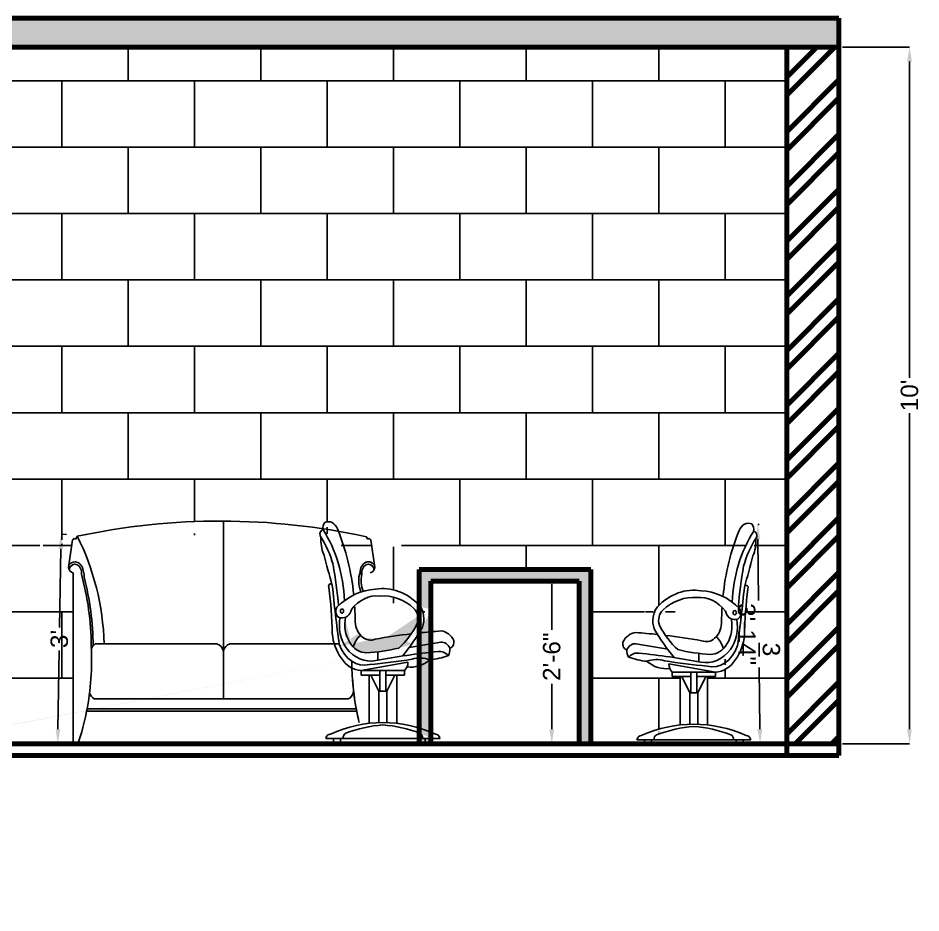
# Model space of a CAD drawing. Header units: inches. Extents: x 2702 to 16065, y 1501 to 3657.
# Drawn here: x 10416.6 to 10572.2, y 3502.9 to 3657 of the extents above; entities that cross this region are included whole.
import ezdxf

# ---------------------------------------------------------------- set-up
doc = ezdxf.new("R2010")
doc.units = ezdxf.units.IN
doc.styles.get("Standard").update_dxf_attribs({"font": 'arial.ttf'})
doc.dimstyles.new('ISO-25', dxfattribs={"dimtxt": 3, "dimasz": 2.5, "dimexe": 0, "dimexo": 0.625, "dimtad": 0, "dimlunit": 4, "dimtxsty": 'Standard', "dimcen": 2.5, "dimadec": 0, "dimazin": 0, "dimtfac": 1, "dimtmove": 0, "dimatfit": 3, "dimfxl": 1, "dimarcsym": 0})

# ---------------------------------------------------------------- blocks, each defined once
blk = doc.blocks.new('A$C73531C16')
at = {"linetype": 'Continuous'}
for p, q in [((797.3, 894), (797.3, 180.7)), ((797.3, 883), (797.3, 180.7)), ((1533.5, 830.9), (1538.9, 821.6)), ((1576, 707.8), (1556.2, 818.7)), ((23.8, 686), (23.8, 0)), ((23.8, 686), (23.8, 0)), ((137.5, 400.7), (765.2, 400.7)), ((137.5, 400.7), (765.2, 400.7)), ((829.2, 400.7), (1393.2, 400.7)), ((829.2, 400.7), (1393.2, 400.7)), ((132, 180.7), (1440.1, 180.7)), ((132, 180.7), (1440.1, 180.7)), ((95.5, 140.7), (1481, 140.7)), ((95.5, 140.7), (1481, 140.7))]:
    blk.add_line(p, q, dxfattribs=at)
for points in [[(93, 130.7, -0.041571), (48.7, 0.9), (23.8, 0), (23.8, 686, -0.31816), (0.5, 707.8), (20.2, 818.7, -0.380509), (37.5, 821.6), (44.2, 832.9, -0.083426), (1533.5, 830.9), (1538.9, 821.6, -0.380509), (1556.2, 818.7), (1576, 707.8, -0.31816), (1552.7, 686)], [(93, 130.7, 0.028246), (93, 130.7, 0.079374), (116.4, 393.5)], [(1496.2, 85.5, -0.014196), (1483.4, 130.7)]]:
    blk.add_lwpolyline(points, format="xyb", dxfattribs=at)
for points in [[(1483.4, 130.7), (93, 130.7)], [(1483.4, 130.7), (1483.4, 130.7)], [(23.8, 0), (48.7, 0.9)]]:
    blk.add_lwpolyline(points, close=True, dxfattribs=at)
for centre, radius, start, end in [((-655.1, 369.6), 838.8, 2.1238, 33.5227), ((-655.1, 369.6), 838.8, 2.1238, 33.5227), ((33, 687), 43.5, 3.6802, 134.9211), ((33, 687), 43.5, 3.6802, 134.9211), ((1543.6, 687.9), 42.7, 44.3428, 191.1348), ((1543.4, 687), 43.5, 45.0789, 115.5378), ((33, 687), 33.5, 348.6311, 154.76), ((33, 687), 33.5, 348.6311, 153.1276), ((41.2, 673.9), 38.7, 351.8559, 24.2472), ((41.2, 673.9), 38.7, 351.8559, 24.2472), ((1543.4, 687), 33.5, 26.8724, 191.3689), ((1543.4, 687), 33.5, 26.8724, 191.3689), ((-739.7, 390.8), 856.1, 0.182, 19.7755), ((-739.7, 390.8), 856.1, 0.182, 19.7755), ((-719.3, 390.7), 845.7, 0.1617, 19.1703), ((-719.3, 390.7), 845.7, 0.1617, 19.1703), ((156.6, 360.6), 44.4, 115.3918, 154.207), ((156.6, 360.6), 44.4, 115.3918, 154.207), ((756.8, 359.5), 42, 16.0419, 78.5035), ((756.8, 359.5), 42, 16.0419, 78.5035), ((837.6, 359.5), 42, 101.4965, 163.9581), ((837.6, 359.5), 42, 101.4965, 163.9581), ((2294.2, 335.2), 836.1, 180.4521, 194.1528), ((2294.2, 335.2), 836.1, 184.8173, 194.1528), ((149.3, 221.6), 44.4, 202.0254, 247.0946), ((149.3, 221.6), 44.4, 202.0254, 247.0946), ((1425.5, 222.6), 44.4, 289.1171, 341.8054), ((1425.5, 222.6), 44.4, 289.1171, 341.8054), ((2285.2, 332.1), 826.6, 194.0986, 196.4625)]:
    blk.add_arc(centre, radius, start, end, dxfattribs=at)
blk = doc.blocks.new('A$C01003397')
at = {"linetype": 'ByBlock'}
for p, q in [((386.2, 344.2), (386.2, 312.4)), ((233.7, 304.7), (470.5, 273)), ((250.5, 256), (250.5, 273)), ((250.5, 273), (470.5, 273)), ((250.5, 256), (345.5, 256)), ((290.5, 72.1), (290.5, 256)), ((340.5, 194.4), (299.8, 256)), ((345.5, 194.4), (345.5, 273)), ((375.5, 194.4), (375.5, 273)), ((375.5, 256), (470.5, 256)), ((380.5, 194.4), (421.2, 256)), ((430.5, 72.1), (430.5, 256)), ((470.5, 256), (470.5, 273)), ((340.5, 194.4), (380.5, 194.4)), ((340.5, 74.8), (340.5, 194.4)), ((380.5, 74.8), (380.5, 194.4)), ((70.4, 15), (650.5, 15)), ((110.3, 15), (110.3, 0)), ((110.3, 0), (145.3, 0)), ((145.3, 0), (145.3, 15)), ((575.9, 0), (575.9, 15)), ((610.9, 0), (575.9, 0)), ((610.9, 15), (610.9, 0))]:
    blk.add_line(p, q, dxfattribs=at)
blk.add_circle((568.7, 499.3), 8.06, dxfattribs=at)
for centre, radius, start, end in [((638.4, 784.8), 54.5, 71.6699, 150.6136), ((639.4, 815.8), 26.3, 344.552, 52.0396), ((1240.5, 459.9), 738.7, 151.5736, 172.1482), ((1001.1, 516.4), 445.6, 139.0038, 177.1199), ((663.6, 792), 16.8, 319.1823, 86.0986), ((923.4, 563.1), 329.5, 138.5836, 159.9952), ((551.7, 774.8), 124.8, 331.4164, 2.863), ((-2445, 1792.5), 3287.8, 338.6709, 340.8713), ((1947.1, 360.3), 1370.1, 166.6885, 173.3243), ((359.6, 287.6), 297.1, 82.5533, 128.1353), ((-4151.7, 1230), 4811.2, 349.7522, 352.4357), ((626.7, 593.4), 9.68, 337.541, 160.2172), ((1786.5, 383.8), 1169.1, 169.8584, 178.4919), ((358.9, 280.1), 277, 86.2296, 124.3041), ((392.2, 371.7), 185.4, 46.0191, 94.6619), ((390.1, 244), 338.3, 52.8609, 88.6447), ((222.2, 469), 69.8, 131.3721, 206.7387), ((1240.5, 459.9), 738.7, 175.3749, 180.1573), ((227.8, 470.3), 46, 122.876, 203.6936), ((565.5, 520.2), 47, 198.7214, 278.471), ((575.8, 497.9), 24.4, 262.0772, 40.462), ((470.1, 645.1), 343.9, 214.2004, 236.4392), ((423.5, 467.8), 79, 253.1729, 352.7803), ((445.6, 449), 108.5, 269.0753, 14.1854), ((454.8, 446.3), 127.1, 316.9431, 12.4519), ((69.3, 339.7), 84, 93.1774, 145.6638), ((-164.7, -3861.4), 4291.1, 85.4319, 86.9357), ((806.6, 933.4), 814.9, 217.4807, 227.9564), ((-164.7, -3861.4), 4291.1, 82.4295, 84.9009), ((462.7, 431.7), 156.1, 315.0019, 353.6926), ((24.3, 382.2), 24.7, 168.686, 259.6872), ((61.3, 331.7), 49.1, 83.8759, 147.8149), ((-20160.9, -163225.7), 164851.9, 82.895611, 82.951996), ((422.9, 328.6), 93.9, 20.9341, 56.8866), ((57.1, 354.6), 37.5, 175.1241, 221.7806), ((72.8, 278.6), 67.1, 83.0828, 130.4761), ((-284.5, -4486), 4845.1, 81.9233, 85.6748), ((487.6, 1489), 1149.3, 259.5902, 267.8152), ((422.2, 490.4), 181.3, 261.7444, 313.7897), ((456, 433), 139.8, 258.7154, 335.0303), ((161.2, 830.3), 517.7, 255.2253, 265.6603), ((171, 136.2), 184.5, 77.1298, 105.3916), ((221.2, 474.9), 189, 238.3478, 275.0784), ((641.4, 3769), 3479.5, 262.9134, 266.4954), ((468.6, 410), 136.9, 270.7604, 319.6807), ((270.5, 303.9), 36.8, 178.8018, 237.0453), ((360.5, -764.5), 839.5, 71.4593, 108.5407), ((408.1, -794.5), 862, 93.1679, 105.9368), ((312.8, -794.5), 862, 74.0632, 86.8321), ((94.3, 5.9), 25.5, 91.7357, 159.1171), ((177.9, 15.7), 19.7, 109.1535, 181.9812), ((543, 15.7), 19.7, 358.0188, 70.8465), ((626.6, 5.9), 25.5, 20.8829, 88.2643)]:
    blk.add_arc(centre, radius, start, end, dxfattribs=at)
blk = doc.blocks.new('*D166')
at = {"color": 0, "lineweight": -2, "transparency": 16777216}
for p, q in [((10558.69, 3652), (10570.22, 3652)), ((10570.22, 3649.5), (10570.22, 3595.03)), ((10570.22, 3534.5), (10570.22, 3588.97)), ((10558.69, 3532), (10570.22, 3532))]:
    blk.add_line(p, q, dxfattribs=at)
at = {"color": 0, "transparency": 16777216}
for points in [[(10569.8, 3649.5), (10570.63, 3649.5), (10570.22, 3652)], [(10569.8, 3534.5), (10570.63, 3534.5), (10570.22, 3532)]]:
    blk.add_solid(points, dxfattribs=at)
at = {"layer": 'Defpoints', "color": 0, "transparency": 16777216}
for p in [(10558.06, 3652), (10558.06, 3532), (10570.22, 3532)]:
    blk.add_point(p, dxfattribs=at)
at = {"color": 0, "transparency": 16777216, "insert": (10570.22, 3592), "char_height": 3, "attachment_point": 5, "rotation": 90}
blk.add_mtext("10'", dxfattribs=at)
blk = doc.blocks.new('*D167')
at = {"color": 0, "lineweight": -2, "transparency": 16777216}
for p, q in [((10514.67, 3562), (10508.58, 3562)), ((10508.58, 3559.5), (10508.58, 3551.64)), ((10508.58, 3534.5), (10508.58, 3542.36)), ((10514.67, 3532), (10508.58, 3532))]:
    blk.add_line(p, q, dxfattribs=at)
at = {"color": 0, "transparency": 16777216}
for points in [[(10508.16, 3559.5), (10509, 3559.5), (10508.58, 3562)], [(10508.16, 3534.5), (10509, 3534.5), (10508.58, 3532)]]:
    blk.add_solid(points, dxfattribs=at)
at = {"layer": 'Defpoints', "color": 0, "transparency": 16777216}
for p in [(10515.29, 3562), (10508.58, 3532), (10515.29, 3532)]:
    blk.add_point(p, dxfattribs=at)
at = {"color": 0, "transparency": 16777216, "insert": (10508.58, 3547), "char_height": 3, "attachment_point": 5, "rotation": 90}
blk.add_mtext('2\'-6"', dxfattribs=at)
blk = doc.blocks.new('*D171')
at = {"color": 0, "lineweight": -2, "transparency": 16777216}
for p, q in [((10544.32, 3569.79), (10544.07, 3569.78)), ((10544.1, 3567.28), (10544.21, 3556.66)), ((10544.44, 3534.54), (10544.33, 3545.16)), ((10544.72, 3532.04), (10544.47, 3532.04))]:
    blk.add_line(p, q, dxfattribs=at)
at = {"color": 0, "transparency": 16777216}
for points in [[(10544.51, 3567.29), (10543.68, 3567.28), (10544.07, 3569.78)], [(10544.86, 3534.54), (10544.03, 3534.54), (10544.47, 3532.04)]]:
    blk.add_solid(points, dxfattribs=at)
at = {"layer": 'Defpoints', "color": 0, "transparency": 16777216}
for p in [(10543.69, 3569.78), (10544.09, 3532.04), (10544.47, 3532.04)]:
    blk.add_point(p, dxfattribs=at)
at = {"color": 0, "transparency": 16777216, "insert": (10544.27, 3550.91), "char_height": 3, "attachment_point": 5, "rotation": 270.6085}
blk.add_mtext('3\'-1{\\H1x;\\S3/4;}"', dxfattribs=at)
blk = doc.blocks.new('*D184')
at = {"color": 0, "lineweight": -2, "transparency": 16777216}
for p, q in [((10424.95, 3568.07), (10424.04, 3568.09)), ((10424, 3565.59), (10423.79, 3552.05)), ((10423.51, 3534.51), (10423.72, 3548.05)), ((10424.39, 3532), (10423.47, 3532.01))]:
    blk.add_line(p, q, dxfattribs=at)
at = {"color": 0, "transparency": 16777216}
for points in [[(10423.58, 3565.59), (10424.41, 3565.58), (10424.04, 3568.09)], [(10423.1, 3534.52), (10423.93, 3534.51), (10423.47, 3532.01)]]:
    blk.add_solid(points, dxfattribs=at)
at = {"layer": 'Defpoints', "color": 0, "transparency": 16777216}
for p in [(10425.58, 3568.06), (10423.47, 3532.01), (10425.01, 3531.99)]:
    blk.add_point(p, dxfattribs=at)
at = {"color": 0, "transparency": 16777216, "insert": (10423.75, 3550.05), "char_height": 3, "attachment_point": 5, "rotation": 89.1031}
blk.add_mtext("3'", dxfattribs=at)

msp = doc.modelspace()

# ---------------------------------------------------------------- hatches: boundary and pattern name
at = {"lineweight": 100}
h = msp.add_hatch(dxfattribs=at)
h.set_pattern_fill('AR-CONC', color=256, scale=0.02)
h.paths.add_polyline_path([(10558.062, 3656.998), (10190.562, 3656.998), (10190.562, 3651.998), (10558.062, 3651.998)])
h = msp.add_hatch()
h.set_pattern_fill('BRICK', color=256, scale=1.8)
edge = h.paths.add_edge_path()
edge.add_line((10549.062, 3651.998), (10369.062, 3651.998))
edge.add_line((10369.062, 3651.998), (10369.062, 3603.998))
edge.add_line((10369.062, 3603.998), (10387.062, 3603.998))
edge.add_line((10387.062, 3603.998), (10387.062, 3531.998))
edge.add_line((10387.062, 3531.998), (10426.128, 3531.998))
edge.add_line((10426.128, 3531.998), (10426.128, 3561.435))
edge.add_ellipse((10426.254, 3562.609), major_axis=(0, 1.186), ratio=0.7798165, start_angle=115.82657, end_angle=172.17796, ccw=False)
edge.add_line((10425.329, 3562.235), (10426.009, 3567.13))
edge.add_ellipse((10426.352, 3566.775), major_axis=(0, 0.566), ratio=0.7798165, start_angle=-32.18266, end_angle=51.14638, ccw=False)
edge.add_line((10426.587, 3567.254), (10426.813, 3567.74))
edge.add_ellipse((10451.532, 3377.521), major_axis=(0, 192.841), ratio=0.7798165, start_angle=-6.7285, end_angle=9.46124, ccw=False)
edge.add_ellipse((10470.037, 3569.195), major_axis=(0, 1.193), ratio=0.7488326, start_angle=37.96044, end_angle=97.71124, ccw=False)
edge.add_ellipse((10470.069, 3567.791), major_axis=(0, 2.47), ratio=0.7488326, start_angle=299.38642, end_angle=378.33007, ccw=False)
edge.add_ellipse((10449.656, 3553.082), major_axis=(0, 33.444), ratio=0.7488326, start_angle=297.6371, end_angle=298.42635, ccw=False)
edge.add_ellipse((10451.532, 3377.521), major_axis=(0, 192.841), ratio=0.7798165, start_angle=-9.61447, end_angle=-7.76201, ccw=False)
edge.add_line((10476.648, 3567.654), (10476.831, 3567.254))
edge.add_ellipse((10477.066, 3566.775), major_axis=(0, 0.566), ratio=0.7798165, start_angle=-51.14638, end_angle=32.18266, ccw=False)
edge.add_line((10477.41, 3567.13), (10478.07, 3562.371))
edge.add_ellipse((10477.165, 3562.609), major_axis=(0, 1.186), ratio=0.7798165, start_angle=187.82204, end_angle=258.41793, ccw=False)
edge.add_ellipse((10476.982, 3561.479), major_axis=(0, 1.439), ratio=0.7798165, start_angle=-63.12764, end_angle=101.36885)
edge.add_arc((10480.666, 3560.051), 4.918, 166.54042, 201.08253)
edge.add_ellipse((10478.488, 3543.308), major_axis=(0, 15.316), ratio=0.7488326, start_angle=361.35529, end_angle=372.13893, ccw=False)
edge.add_ellipse((10479.523, 3545.283), major_axis=(0, 13.451), ratio=0.7488326, start_angle=321.8647, end_angle=367.4467, ccw=False)
edge.add_line((10485.743, 3555.862), (10485.743, 3561.998))
edge.add_line((10485.743, 3561.998), (10515.292, 3561.998))
edge.add_line((10515.292, 3561.998), (10515.292, 3531.998))
edge.add_line((10515.292, 3531.998), (10524.569, 3531.998))
edge.add_line((10524.569, 3531.998), (10524.569, 3532.668))
edge.add_line((10524.569, 3532.668), (10523.217, 3532.668))
edge.add_ellipse((10524.026, 3532.255), major_axis=(0, 1.157), ratio=0.7488326, start_angle=1.73574, end_angle=69.11714, ccw=False)
edge.add_ellipse((10533.05, 3497.376), major_axis=(0, 38.008), ratio=0.7488326, start_angle=4.78316, end_angle=18.54065, ccw=False)
edge.add_line((10530.677, 3535.252), (10530.677, 3543.578))
edge.add_line((10530.677, 3543.578), (10529.321, 3543.578))
edge.add_line((10529.321, 3543.578), (10529.321, 3544.351))
edge.add_ellipse((10529.999, 3545.748), major_axis=(0, 1.665), ratio=0.7488326, start_angle=117.92356, end_angle=147.04531, ccw=False)
edge.add_ellipse((10528.33, 3553.492), major_axis=(0, 8.557), ratio=0.7488326, start_angle=148.34776, end_angle=185.07836, ccw=False)
edge.add_ellipse((10526.296, 3569.581), major_axis=(0, 23.44), ratio=0.7488326, start_angle=165.22527, end_angle=175.66035, ccw=False)
edge.add_ellipse((10522.767, 3548.045), major_axis=(0, 1.696), ratio=0.7488326, start_angle=85.12411, end_angle=131.78061, ccw=False)
edge.add_ellipse((10521.651, 3549.291), major_axis=(0, 1.12), ratio=0.7488326, start_angle=78.68605, end_angle=169.68723, ccw=False)
edge.add_ellipse((10523.18, 3547.366), major_axis=(0, 3.802), ratio=0.7488326, start_angle=3.17741, end_angle=55.66383, ccw=False)
edge.add_ellipse((10515.245, 3357.16), major_axis=(0, 194.28), ratio=0.7488326, start_angle=-4.56813, end_angle=-3.0643, ccw=False)
edge.add_ellipse((10548.176, 3574.25), major_axis=(0, 36.894), ratio=0.7488326, start_angle=127.48071, end_angle=134.66929, ccw=False)
edge.add_ellipse((10528.364, 3553.221), major_axis=(0, 3.159), ratio=0.7488326, start_angle=41.37208, end_angle=116.73868, ccw=False)
edge.add_ellipse((10533.02, 3545.012), major_axis=(0, 13.451), ratio=0.7488326, start_angle=-7.4467, end_angle=38.1353, ccw=False)
edge.add_ellipse((10534.055, 3543.037), major_axis=(0, 15.316), ratio=0.7488326, start_angle=-20.53587, end_angle=-1.35529, ccw=False)
edge.add_ellipse((10562.887, 3552.812), major_axis=(0, 33.444), ratio=0.7488326, start_angle=61.57365, end_angle=82.14822, ccw=False)
edge.add_ellipse((10542.474, 3567.52), major_axis=(0, 2.47), ratio=0.7488326, start_angle=-18.33007, end_angle=60.61358, ccw=False)
edge.add_ellipse((10542.506, 3568.924), major_axis=(0, 1.193), ratio=0.7488326, start_angle=254.55203, end_angle=322.03956, ccw=False)
edge.add_ellipse((10543.329, 3567.847), major_axis=(0, 0.761), ratio=0.7488326, start_angle=229.1823, end_angle=356.09857, ccw=False)
edge.add_ellipse((10539.535, 3567.067), major_axis=(0, 5.648), ratio=0.7488326, start_angle=241.41644, end_angle=272.86302, ccw=False)
edge.add_ellipse((10437.935, 3613.144), major_axis=(0, 148.857), ratio=0.7488326, start_angle=248.67999, end_angle=250.87131, ccw=False)
edge.add_ellipse((10542.078, 3558.853), major_axis=(0, 0.438), ratio=0.7488326, start_angle=247.541, end_angle=427.1337, ccw=False)
edge.add_ellipse((10581.398, 3549.366), major_axis=(0, 52.931), ratio=0.7488326, start_angle=79.85841, end_angle=88.49194)
edge.add_ellipse((10536.517, 3551.535), major_axis=(0, 7.065), ratio=0.7488326, start_angle=225.00187, end_angle=263.69264, ccw=False)
edge.add_ellipse((10536.718, 3550.551), major_axis=(0, 6.2), ratio=0.7488326, start_angle=180.7604, end_angle=229.68074, ccw=False)
edge.add_line((10536.78, 3544.351), (10536.78, 3543.578))
edge.add_line((10536.78, 3543.578), (10535.424, 3543.578))
edge.add_line((10535.424, 3543.578), (10535.424, 3535.252))
edge.add_ellipse((10533.05, 3497.376), major_axis=(0, 38.008), ratio=0.7488326, start_angle=-18.54065, end_angle=-4.78316, ccw=False)
edge.add_ellipse((10542.074, 3532.255), major_axis=(0, 1.157), ratio=0.7488326, start_angle=-69.11714, end_angle=-1.73574, ccw=False)
edge.add_line((10542.884, 3532.668), (10541.54, 3532.668))
edge.add_line((10541.54, 3532.668), (10541.54, 3531.998))
edge.add_line((10541.54, 3531.998), (10549.062, 3531.998))
edge.add_line((10549.062, 3531.998), (10549.062, 3651.998))
h = msp.add_hatch(dxfattribs=at)
h.set_pattern_fill('ANSI32', color=256, scale=0.7)
h.paths.add_polyline_path([(10558.062, 3651.998), (10549.062, 3651.998), (10549.062, 3531.998), (10558.062, 3531.998)])
at = {"true_color": 0x734026}
h = msp.add_hatch(color=17, dxfattribs=at)
h.dxf.hatch_style = 1
edge = h.paths.add_edge_path()
edge.add_line((10515.292, 3561.998), (10485.743, 3561.998))
edge.add_line((10485.743, 3561.998), (10485.743, 3555.862))
edge.add_ellipse((10484.179, 3553.492), major_axis=(0, 3.159), ratio=0.7488326, start_angle=243.26132, end_angle=318.60869, ccw=False)
edge.add_ellipse((10464.367, 3574.521), major_axis=(0, 36.894), ratio=0.7488326, start_angle=230.68787, end_angle=232.51929, ccw=False)
edge.add_line((10485.743, 3551.147), (10485.743, 3551.097))
edge.add_ellipse((10497.298, 3357.431), major_axis=(0, 194.28), ratio=0.7488326, start_angle=363.76558, end_angle=364.55533, ccw=False)
edge.add_line((10487.743, 3551.292), (10487.743, 3559.998))
edge.add_line((10487.743, 3559.998), (10513.292, 3559.998))
edge.add_line((10513.292, 3559.998), (10513.292, 3531.998))
edge.add_line((10513.292, 3531.998), (10515.292, 3531.998))
edge.add_line((10515.292, 3531.998), (10515.292, 3561.998))
edge = h.paths.add_edge_path()
edge.add_ellipse((10497.298, 3357.431), major_axis=(0, 194.28), ratio=0.7488326, start_angle=363.76558, end_angle=364.55533)
edge.add_line((10485.743, 3551.097), (10485.743, 3548.871))
edge.add_ellipse((11175.246, -3857.882), major_axis=(0, 7463.766), ratio=0.74883263, start_angle=367.0657053, end_angle=367.0863653, ccw=False)
edge.add_line((10487.743, 3549.202), (10487.743, 3551.292))
edge = h.paths.add_edge_path(flags=17)
edge.add_ellipse((11175.246, -3857.882), major_axis=(0, 7463.766), ratio=0.74883263, start_angle=367.0657053, end_angle=367.0863653)
edge.add_line((10485.743, 3548.871), (10485.743, 3547.522))
edge.add_ellipse((10501.361, 3329.151), major_axis=(0, 219.365), ratio=0.7488326, start_angle=364.7553, end_angle=365.45568, ccw=False)
edge.add_line((10487.743, 3547.761), (10487.743, 3549.202))
edge = h.paths.add_edge_path(flags=17)
edge.add_ellipse((10501.361, 3329.151), major_axis=(0, 219.365), ratio=0.7488326, start_angle=364.7553, end_angle=365.45568)
edge.add_line((10485.743, 3547.522), (10485.743, 3546.775))
edge.add_ellipse((10485.915, 3538.425), major_axis=(0, 8.353), ratio=0.7488326, start_angle=344.60841, end_angle=361.57363, ccw=False)
edge.add_ellipse((10486.247, 3569.852), major_axis=(0, 23.44), ratio=0.7488326, start_angle=184.33965, end_angle=184.88967)
edge.add_line((10487.743, 3546.497), (10487.743, 3547.761))
edge = h.paths.add_edge_path(flags=17)
edge.add_ellipse((10485.915, 3538.425), major_axis=(0, 8.353), ratio=0.7488326, start_angle=344.60841, end_angle=361.57363)
edge.add_line((10485.743, 3546.775), (10485.743, 3545.453))
edge.add_ellipse((10484.213, 3553.763), major_axis=(0, 8.557), ratio=0.7488326, start_angle=193.81863, end_angle=211.65224)
edge = h.paths.add_edge_path(flags=17)
edge.add_ellipse((10484.179, 3553.492), major_axis=(0, 3.159), ratio=0.7488326, start_angle=243.26132, end_angle=318.60869)
edge.add_line((10485.743, 3555.862), (10485.743, 3551.147))
edge.add_ellipse((10464.367, 3574.521), major_axis=(0, 36.894), ratio=0.7488326, start_angle=230.68787, end_angle=232.51929)
edge = h.paths.add_edge_path(flags=17)
edge.add_ellipse((10479.493, 3497.647), major_axis=(0, 38.008), ratio=0.7488326, start_angle=343.14905, end_angle=347.31371)
edge.add_line((10485.743, 3534.727), (10485.743, 3533.873))
edge.add_ellipse((10477.878, 3496.286), major_axis=(0, 39.027), ratio=0.7488326, start_angle=344.06322, end_angle=344.38683, ccw=False)
edge.add_ellipse((10485.683, 3532.969), major_axis=(0, 0.893), ratio=0.7488326, start_angle=268.01881, end_angle=340.84645, ccw=False)
edge.add_line((10486.351, 3532.938), (10487.743, 3532.938))
edge.add_line((10487.743, 3532.938), (10487.743, 3534.023))
h.paths.add_polyline_path([(10486.787, 3532.938), (10485.743, 3532.938), (10485.743, 3531.998), (10487.743, 3531.998), (10487.743, 3532.259), (10486.787, 3532.259)], flags=17)
edge = h.paths.add_edge_path(flags=16)
edge.add_ellipse((10485.683, 3532.969), major_axis=(0, 0.893), ratio=0.7488326, start_angle=268.01881, end_angle=340.84645)
edge.add_ellipse((10477.878, 3496.286), major_axis=(0, 39.027), ratio=0.7488326, start_angle=344.06322, end_angle=344.38683)
edge.add_line((10485.743, 3533.873), (10485.743, 3532.938))
edge.add_line((10485.743, 3532.938), (10486.351, 3532.938))
h.paths.add_polyline_path([(10487.743, 3532.938), (10486.787, 3532.938), (10486.787, 3532.259), (10487.743, 3532.259)], flags=16)
edge = h.paths.add_edge_path(flags=17)
edge.add_ellipse((10486.247, 3569.852), major_axis=(0, 23.44), ratio=0.7488326, start_angle=184.33965, end_angle=184.88967, ccw=False)
edge.add_ellipse((10484.213, 3553.763), major_axis=(0, 8.557), ratio=0.7488326, start_angle=193.81863, end_angle=211.65224, ccw=False)
edge.add_line((10485.743, 3545.453), (10485.743, 3534.727))
edge.add_ellipse((10479.493, 3497.647), major_axis=(0, 38.008), ratio=0.7488326, start_angle=343.14905, end_angle=347.31371, ccw=False)
edge.add_line((10487.743, 3534.023), (10487.743, 3546.497))
at = {"true_color": 0x000000}
h = msp.add_hatch(color=18, dxfattribs=at)
h.dxf.hatch_style = 1
edge = h.paths.add_edge_path()
edge.add_ellipse((10475.777, 3561.468), major_axis=(0, 15.569), ratio=0.7488326, start_angle=213.56075, end_angle=235.7996)
edge.add_ellipse((10497.298, 3357.431), major_axis=(0, 194.28), ratio=0.7488326, start_angle=365.09914, end_angle=367.5705)
edge.add_ellipse((10477.356, 3553.44), major_axis=(0, 3.575), ratio=0.7488326, start_angle=140.0723, end_angle=196.82709, ccw=False)
edge.add_ellipse((10477.377, 3547.136), major_axis=(0, 4.253), ratio=0.7488326, start_angle=393.11343, end_angle=429.06594)
edge.add_ellipse((10476.607, 3552.588), major_axis=(0, 4.913), ratio=0.7488326, start_angle=75.81455, end_angle=180.92474)
edge.add_ellipse((10475.181, 3599.674), major_axis=(0, 52.036), ratio=0.7488326, start_angle=182.1848, end_angle=185.06332)
edge.add_ellipse((10475.181, 3599.674), major_axis=(0, 52.036), ratio=0.7488326, start_angle=185.06332, end_angle=190.40982)

# ---------------------------------------------------------------- linework, layer by layer
at = {"color": 7, "lineweight": 100, "true_color": 0xffffff}
for p, q in [((10190.562, 3656.998), (10558.062, 3656.998)), ((10558.062, 3529.998), (10558.062, 3656.998)), ((10190.562, 3651.998), (10558.062, 3651.998)), ((10549.062, 3529.998), (10549.062, 3651.998)), ((10485.743, 3561.998), (10515.292, 3561.998)), ((10485.743, 3531.998), (10485.743, 3561.998)), ((10515.292, 3531.998), (10515.292, 3561.998)), ((10487.743, 3559.998), (10513.292, 3559.998)), ((10487.743, 3531.998), (10487.743, 3559.998)), ((10513.292, 3531.998), (10513.292, 3559.998)), ((10190.562, 3531.998), (10558.062, 3531.998)), ((10190.562, 3529.998), (10558.062, 3529.998))]:
    msp.add_line(p, q, dxfattribs=at)
at = {"color": 0}
for centre, start, end in [((10480.236, 3560.09), 161.97015, 203.00843), ((10480.666, 3560.051), 166.54042, 201.08253)]:
    msp.add_arc(centre, 4.918, start, end, dxfattribs=at)

# ---------------------------------------------------------------- block references
at = {"color": 7, "lineweight": 100, "true_color": 0xffffff}
for name, p, xscale, yscale, zscale in [('A$C73531C16', (10425.332, 3531.998), 0.03346456692913385, 0.04291338582677166, 0.04288222025360493), ('A$C01003397', (10491.714, 3532.259), -0.03390383959711681, 0.0452755905511811, 0.03390383959711681), ('A$C01003397', (10520.829, 3531.989), 0.03390383959711681, 0.0452755905511811, 0.03390383959711681)]:
    msp.add_blockref(name, p, dxfattribs=dict(at, xscale=xscale, yscale=yscale, zscale=zscale))

# ---------------------------------------------------------------- dimensions: what is measured, and where the dimension line sits
at = {"color": 0}
for base, p1, p2, picture, middle in [((10570.218, 3531.998), (10558.062, 3651.998), (10558.062, 3531.998), '*D166', (10570.218, 3591.998)), ((10508.579, 3531.998), (10515.292, 3561.998), (10515.292, 3531.998), '*D167', (10508.579, 3546.998))]:
    dim = msp.add_linear_dim(base=base, p1=p1, p2=p2, angle=90, dimstyle='ISO-25', dxfattribs=at)
    dim.commit()
    dim.dimension.update_dxf_attribs({"geometry": picture, "text_midpoint": middle})
for p1, p2, distance, picture, middle in [((10543.692, 3569.78), (10544.093, 3532.036), 0.377, '*D171', (10544.269, 3550.912)), ((10425.577, 3568.064), (10425.012, 3531.989), -1.539, '*D184', (10423.755, 3550.051))]:
    dim = msp.add_aligned_dim(p1=p1, p2=p2, distance=distance, dimstyle='ISO-25', dxfattribs=at)
    dim.commit()
    dim.dimension.update_dxf_attribs({"geometry": picture, "text_midpoint": middle})

doc.saveas('drawing.dxf')
